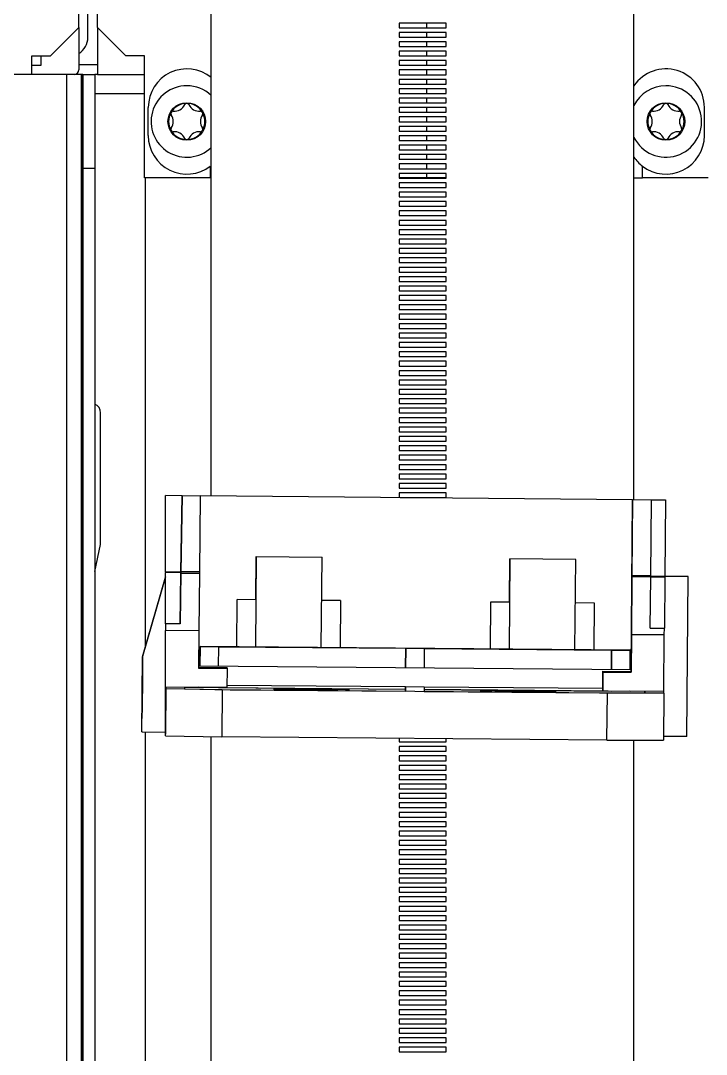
# Paper-space layout 'D' of a CAD drawing. Header units: inches. Extents: x 0 to 136, y 0 to 88.
# Drawn here: x 27.66 to 31.49, y 74.25 to 80.02 of the extents above; entities that cross this region are included whole.
import ezdxf

# ---------------------------------------------------------------- set-up
doc = ezdxf.new("R2010")
doc.units = ezdxf.units.IN
doc.header["$LTSCALE"] = 4
doc.header["$MEASUREMENT"] = 0

psp = doc.layouts.new('D')

# ---------------------------------------------------------------- linework, layer by layer
at = {"color": 7, "linetype": 'Continuous', "lineweight": 25}
for p, q in [((28.7199, 77.3692), (28.7199, 81.8923)), ((31.0821, 77.3486), (31.0821, 81.8923)), ((27.9798, 79.9858), (27.9798, 81.4031)), ((28.0847, 79.9858), (28.0847, 81.4031)), ((28.031, 79.9308), (28.031, 80.2191)), ((27.9798, 79.9858), (27.8223, 79.8283)), ((27.9798, 79.9858), (27.9798, 79.7496)), ((28.2422, 79.8283), (28.0847, 79.9858)), ((28.0847, 79.9858), (28.0847, 79.7233)), ((30.0323, 80.0109), (29.7698, 80.0109)), ((29.7698, 80.0109), (29.7698, 79.9847)), ((30.0323, 80.0109), (29.7698, 80.0109)), ((29.7698, 79.9847), (30.0323, 79.9847)), ((29.922, 80.0109), (29.922, 79.9847)), ((29.922, 80.0109), (29.922, 79.9847)), ((30.0323, 79.9847), (30.0323, 80.0109)), ((30.0323, 79.9584), (29.7698, 79.9584)), ((29.7698, 79.9584), (29.7698, 79.9322)), ((30.0323, 79.9584), (29.7698, 79.9584)), ((29.7698, 79.9322), (30.0323, 79.9322)), ((29.922, 79.9584), (29.922, 79.9322)), ((29.922, 79.9584), (29.922, 79.9322)), ((30.0323, 79.9322), (30.0323, 79.9584)), ((30.0323, 79.9059), (29.7698, 79.9059)), ((29.7698, 79.9059), (29.7698, 79.8797)), ((30.0323, 79.9059), (29.7698, 79.9059)), ((29.7698, 79.8797), (30.0323, 79.8797)), ((29.922, 79.9059), (29.922, 79.8797)), ((29.922, 79.9059), (29.922, 79.8797)), ((30.0323, 79.8797), (30.0323, 79.9059)), ((27.7173, 79.8283), (27.8223, 79.8283)), ((27.7173, 79.7233), (27.7173, 79.8283)), ((27.7698, 79.7758), (27.7698, 79.8283)), ((28.3472, 79.8283), (28.2422, 79.8283)), ((28.3472, 79.1459), (28.3472, 79.8283)), ((30.0323, 79.8534), (29.7698, 79.8534)), ((29.7698, 79.8534), (29.7698, 79.8272)), ((30.0323, 79.8534), (29.7698, 79.8534)), ((29.7698, 79.8272), (30.0323, 79.8272)), ((30.0323, 79.801), (29.7698, 79.801)), ((29.7698, 79.801), (29.7698, 79.7747)), ((30.0323, 79.801), (29.7698, 79.801)), ((29.922, 79.8534), (29.922, 79.8272)), ((29.922, 79.8534), (29.922, 79.8272)), ((29.922, 79.801), (29.922, 79.7747)), ((29.922, 79.801), (29.922, 79.7747)), ((30.0323, 79.8272), (30.0323, 79.8534)), ((30.0323, 79.7747), (30.0323, 79.801)), ((27.7173, 79.7758), (27.7698, 79.7758)), ((28.0847, 79.7771), (27.9798, 79.7771)), ((29.7698, 79.7747), (30.0323, 79.7747)), ((30.0323, 79.7485), (29.7698, 79.7485)), ((29.7698, 79.7485), (29.7698, 79.7222)), ((30.0323, 79.7485), (29.7698, 79.7485)), ((29.922, 79.7485), (29.922, 79.7222)), ((29.922, 79.7485), (29.922, 79.7222)), ((30.0323, 79.7222), (30.0323, 79.7485)), ((27.9124, 79.7233), (27.4957, 79.7233)), ((27.9124, 49.0252), (27.9124, 79.7233)), ((27.9957, 79.7233), (27.9124, 79.7233)), ((27.9957, 49.0252), (27.9957, 79.7233)), ((28.0024, 79.7233), (27.9957, 79.7233)), ((27.9957, 79.7233), (27.9957, 49.0252)), ((28.0024, 79.7233), (28.0024, 49.0252)), ((28.0024, 79.7233), (28.0701, 79.7233)), ((28.0701, 79.7233), (28.0701, 79.1984)), ((28.0847, 79.7233), (28.0701, 79.7233)), ((28.0847, 79.7233), (28.3472, 79.7233)), ((29.7698, 79.7222), (30.0323, 79.7222)), ((30.0323, 79.696), (29.7698, 79.696)), ((29.7698, 79.696), (29.7698, 79.6697)), ((30.0323, 79.696), (29.7698, 79.696)), ((29.922, 79.696), (29.922, 79.6697)), ((29.922, 79.696), (29.922, 79.6697)), ((30.0323, 79.6697), (30.0323, 79.696)), ((29.7698, 79.6697), (30.0323, 79.6697)), ((30.0323, 79.6435), (29.7698, 79.6435)), ((29.7698, 79.6435), (29.7698, 79.6172)), ((30.0323, 79.6435), (29.7698, 79.6435)), ((29.922, 79.6435), (29.922, 79.6172)), ((29.922, 79.6435), (29.922, 79.6172)), ((30.0323, 79.6172), (30.0323, 79.6435)), ((28.3472, 79.6158), (28.0701, 79.6158)), ((29.7698, 79.6172), (30.0323, 79.6172)), ((30.0323, 79.591), (29.7698, 79.591)), ((29.7698, 79.591), (29.7698, 79.5647)), ((30.0323, 79.591), (29.7698, 79.591)), ((29.922, 79.591), (29.922, 79.5647)), ((29.922, 79.591), (29.922, 79.5647)), ((30.0323, 79.5647), (30.0323, 79.591)), ((28.3682, 79.3821), (28.3682, 79.5396)), ((29.7698, 79.5647), (30.0323, 79.5647)), ((30.0323, 79.5385), (29.7698, 79.5385)), ((29.7698, 79.5385), (29.7698, 79.5122)), ((30.0323, 79.5385), (29.7698, 79.5385)), ((29.7698, 79.5122), (30.0323, 79.5122)), ((29.922, 79.5385), (29.922, 79.5122)), ((29.922, 79.5385), (29.922, 79.5122)), ((30.0323, 79.5122), (30.0323, 79.5385)), ((31.4758, 79.3821), (31.4758, 79.5396)), ((30.0323, 79.486), (29.7698, 79.486)), ((29.7698, 79.486), (29.7698, 79.4597)), ((30.0323, 79.486), (29.7698, 79.486)), ((29.7698, 79.4597), (30.0323, 79.4597)), ((29.922, 79.486), (29.922, 79.4597)), ((29.922, 79.486), (29.922, 79.4597)), ((30.0323, 79.4597), (30.0323, 79.486)), ((30.0323, 79.4335), (29.7698, 79.4335)), ((29.7698, 79.4335), (29.7698, 79.4073)), ((30.0323, 79.4335), (29.7698, 79.4335)), ((29.7698, 79.4073), (30.0323, 79.4073)), ((29.922, 79.4335), (29.922, 79.4073)), ((29.922, 79.4335), (29.922, 79.4073)), ((30.0323, 79.4073), (30.0323, 79.4335)), ((30.0323, 79.381), (29.7698, 79.381)), ((29.7698, 79.381), (29.7698, 79.3548)), ((30.0323, 79.381), (29.7698, 79.381)), ((29.7698, 79.3548), (30.0323, 79.3548)), ((29.922, 79.381), (29.922, 79.3548)), ((29.922, 79.381), (29.922, 79.3548)), ((30.0323, 79.3548), (30.0323, 79.381)), ((30.0323, 79.3285), (29.7698, 79.3285)), ((29.7698, 79.3285), (29.7698, 79.3023)), ((30.0323, 79.3285), (29.7698, 79.3285)), ((29.7698, 79.3023), (30.0323, 79.3023)), ((29.922, 79.3285), (29.922, 79.3023)), ((29.922, 79.3285), (29.922, 79.3023)), ((30.0323, 79.3023), (30.0323, 79.3285)), ((30.0323, 79.276), (29.7698, 79.276)), ((29.7698, 79.276), (29.7698, 79.2498)), ((30.0323, 79.276), (29.7698, 79.276)), ((29.7698, 79.2498), (30.0323, 79.2498)), ((30.0323, 79.2235), (29.7698, 79.2235)), ((29.7698, 79.2235), (29.7698, 79.1973)), ((30.0323, 79.2235), (29.7698, 79.2235)), ((29.922, 79.276), (29.922, 79.2498)), ((29.922, 79.276), (29.922, 79.2498)), ((29.922, 79.2235), (29.922, 79.1973)), ((29.922, 79.2235), (29.922, 79.1973)), ((30.0323, 79.2498), (30.0323, 79.276)), ((30.0323, 79.1973), (30.0323, 79.2235)), ((28.0701, 79.1984), (28.0024, 79.1984)), ((28.0024, 79.1984), (28.0024, 49.0147)), ((28.0701, 79.1984), (28.0701, 49.0147)), ((28.7147, 79.2115), (28.7147, 79.1459)), ((29.7698, 79.1973), (30.0323, 79.1973)), ((30.0323, 79.171), (29.7698, 79.171)), ((29.7698, 79.171), (29.7698, 79.1448)), ((30.0323, 79.171), (29.7698, 79.171)), ((29.922, 79.171), (29.922, 79.1459)), ((29.922, 79.171), (29.922, 79.1459)), ((30.0323, 79.1448), (30.0323, 79.171)), ((31.1294, 79.1459), (31.1294, 79.2115)), ((28.7147, 79.1459), (28.3472, 79.1459)), ((28.3525, 76.5269), (28.3525, 79.1459)), ((28.7199, 79.1459), (28.7147, 79.1459)), ((29.922, 79.1459), (29.7698, 79.1459)), ((29.7698, 79.1448), (30.0323, 79.1448)), ((30.0323, 79.1185), (29.7698, 79.1185)), ((29.7698, 79.1185), (29.7698, 79.0923)), ((30.0323, 79.1185), (29.7698, 79.1185)), ((30.0323, 79.1459), (29.922, 79.1459)), ((30.0323, 79.0923), (30.0323, 79.1185)), ((31.0821, 79.1459), (31.1294, 79.1459)), ((31.4968, 79.1459), (31.1294, 79.1459)), ((29.7698, 79.0923), (30.0323, 79.0923)), ((30.0323, 79.066), (29.7698, 79.066)), ((29.7698, 79.066), (29.7698, 79.0398)), ((30.0323, 79.066), (29.7698, 79.066)), ((30.0323, 79.0398), (30.0323, 79.066)), ((29.7698, 79.0398), (30.0323, 79.0398)), ((30.0323, 79.0136), (29.7698, 79.0136)), ((29.7698, 79.0136), (29.7698, 78.9873)), ((30.0323, 79.0136), (29.7698, 79.0136)), ((30.0323, 78.9873), (30.0323, 79.0136)), ((29.7698, 78.9873), (30.0323, 78.9873)), ((30.0323, 78.9611), (29.7698, 78.9611)), ((29.7698, 78.9611), (29.7698, 78.9348)), ((30.0323, 78.9611), (29.7698, 78.9611)), ((29.7698, 78.9348), (30.0323, 78.9348)), ((30.0323, 78.9348), (30.0323, 78.9611)), ((30.0323, 78.9086), (29.7698, 78.9086)), ((29.7698, 78.9086), (29.7698, 78.8823)), ((30.0323, 78.9086), (29.7698, 78.9086)), ((29.7698, 78.8823), (30.0323, 78.8823)), ((30.0323, 78.8823), (30.0323, 78.9086)), ((30.0323, 78.8561), (29.7698, 78.8561)), ((29.7698, 78.8561), (29.7698, 78.8298)), ((30.0323, 78.8561), (29.7698, 78.8561)), ((29.7698, 78.8298), (30.0323, 78.8298)), ((30.0323, 78.8298), (30.0323, 78.8561)), ((30.0323, 78.8036), (29.7698, 78.8036)), ((29.7698, 78.8036), (29.7698, 78.7773)), ((30.0323, 78.8036), (29.7698, 78.8036)), ((29.7698, 78.7773), (30.0323, 78.7773)), ((30.0323, 78.7773), (30.0323, 78.8036)), ((30.0323, 78.7511), (29.7698, 78.7511)), ((29.7698, 78.7511), (29.7698, 78.7248)), ((30.0323, 78.7511), (29.7698, 78.7511)), ((29.7698, 78.7248), (30.0323, 78.7248)), ((30.0323, 78.7248), (30.0323, 78.7511)), ((30.0323, 78.6986), (29.7698, 78.6986)), ((29.7698, 78.6986), (29.7698, 78.6723)), ((30.0323, 78.6986), (29.7698, 78.6986)), ((29.7698, 78.6723), (30.0323, 78.6723)), ((30.0323, 78.6461), (29.7698, 78.6461)), ((29.7698, 78.6461), (29.7698, 78.6199)), ((30.0323, 78.6461), (29.7698, 78.6461)), ((30.0323, 78.6723), (30.0323, 78.6986)), ((30.0323, 78.6199), (30.0323, 78.6461)), ((29.7698, 78.6199), (30.0323, 78.6199)), ((30.0323, 78.5936), (29.7698, 78.5936)), ((29.7698, 78.5936), (29.7698, 78.5674)), ((30.0323, 78.5936), (29.7698, 78.5936)), ((30.0323, 78.5674), (30.0323, 78.5936)), ((29.7698, 78.5674), (30.0323, 78.5674)), ((30.0323, 78.5411), (29.7698, 78.5411)), ((29.7698, 78.5411), (29.7698, 78.5149)), ((30.0323, 78.5411), (29.7698, 78.5411)), ((30.0323, 78.5149), (30.0323, 78.5411)), ((29.7698, 78.5149), (30.0323, 78.5149)), ((30.0323, 78.4886), (29.7698, 78.4886)), ((29.7698, 78.4886), (29.7698, 78.4624)), ((30.0323, 78.4886), (29.7698, 78.4886)), ((30.0323, 78.4624), (30.0323, 78.4886)), ((29.7698, 78.4624), (30.0323, 78.4624)), ((30.0323, 78.4361), (29.7698, 78.4361)), ((29.7698, 78.4361), (29.7698, 78.4099)), ((30.0323, 78.4361), (29.7698, 78.4361)), ((30.0323, 78.4099), (30.0323, 78.4361)), ((29.7698, 78.4099), (30.0323, 78.4099)), ((30.0323, 78.3836), (29.7698, 78.3836)), ((29.7698, 78.3836), (29.7698, 78.3574)), ((30.0323, 78.3836), (29.7698, 78.3836)), ((29.7698, 78.3574), (30.0323, 78.3574)), ((30.0323, 78.3574), (30.0323, 78.3836)), ((30.0323, 78.3311), (29.7698, 78.3311)), ((29.7698, 78.3311), (29.7698, 78.3049)), ((30.0323, 78.3311), (29.7698, 78.3311)), ((29.7698, 78.3049), (30.0323, 78.3049)), ((30.0323, 78.3049), (30.0323, 78.3311)), ((30.0323, 78.2786), (29.7698, 78.2786)), ((29.7698, 78.2786), (29.7698, 78.2524)), ((30.0323, 78.2786), (29.7698, 78.2786)), ((29.7698, 78.2524), (30.0323, 78.2524)), ((30.0323, 78.2524), (30.0323, 78.2786)), ((30.0323, 78.2262), (29.7698, 78.2262)), ((29.7698, 78.2262), (29.7698, 78.1999)), ((30.0323, 78.2262), (29.7698, 78.2262)), ((29.7698, 78.1999), (30.0323, 78.1999)), ((30.0323, 78.1999), (30.0323, 78.2262)), ((30.0323, 78.1737), (29.7698, 78.1737)), ((29.7698, 78.1737), (29.7698, 78.1474)), ((30.0323, 78.1737), (29.7698, 78.1737)), ((29.7698, 78.1474), (30.0323, 78.1474)), ((30.0323, 78.1474), (30.0323, 78.1737)), ((30.0323, 78.1212), (29.7698, 78.1212)), ((29.7698, 78.1212), (29.7698, 78.0949)), ((30.0323, 78.1212), (29.7698, 78.1212)), ((29.7698, 78.0949), (30.0323, 78.0949)), ((30.0323, 78.0687), (29.7698, 78.0687)), ((29.7698, 78.0687), (29.7698, 78.0424)), ((30.0323, 78.0687), (29.7698, 78.0687)), ((30.0323, 78.0949), (30.0323, 78.1212)), ((30.0323, 78.0424), (30.0323, 78.0687)), ((29.7698, 78.0424), (30.0323, 78.0424)), ((30.0323, 78.0162), (29.7698, 78.0162)), ((29.7698, 78.0162), (29.7698, 77.9899)), ((30.0323, 78.0162), (29.7698, 78.0162)), ((30.0323, 77.9899), (30.0323, 78.0162)), ((29.7698, 77.9899), (30.0323, 77.9899)), ((30.0323, 77.9637), (29.7698, 77.9637)), ((29.7698, 77.9637), (29.7698, 77.9374)), ((30.0323, 77.9637), (29.7698, 77.9637)), ((30.0323, 77.9374), (30.0323, 77.9637)), ((29.7698, 77.9374), (30.0323, 77.9374)), ((30.0323, 77.9112), (29.7698, 77.9112)), ((29.7698, 77.9112), (29.7698, 77.8849)), ((30.0323, 77.9112), (29.7698, 77.9112)), ((30.0323, 77.8849), (30.0323, 77.9112)), ((29.7698, 77.8849), (30.0323, 77.8849)), ((30.0323, 77.8587), (29.7698, 77.8587)), ((29.7698, 77.8587), (29.7698, 77.8325)), ((30.0323, 77.8587), (29.7698, 77.8587)), ((30.0323, 77.8325), (30.0323, 77.8587)), ((28.1019, 77.0987), (28.1019, 77.8336)), ((29.7698, 77.8325), (30.0323, 77.8325)), ((30.0323, 77.8062), (29.7698, 77.8062)), ((29.7698, 77.8062), (29.7698, 77.78)), ((30.0323, 77.8062), (29.7698, 77.8062)), ((29.7698, 77.78), (30.0323, 77.78)), ((30.0323, 77.78), (30.0323, 77.8062)), ((30.0323, 77.7537), (29.7698, 77.7537)), ((29.7698, 77.7537), (29.7698, 77.7275)), ((30.0323, 77.7537), (29.7698, 77.7537)), ((29.7698, 77.7275), (30.0323, 77.7275)), ((30.0323, 77.7275), (30.0323, 77.7537)), ((30.0323, 77.7012), (29.7698, 77.7012)), ((29.7698, 77.7012), (29.7698, 77.675)), ((30.0323, 77.7012), (29.7698, 77.7012)), ((29.7698, 77.675), (30.0323, 77.675)), ((30.0323, 77.675), (30.0323, 77.7012)), ((30.0323, 77.6487), (29.7698, 77.6487)), ((29.7698, 77.6487), (29.7698, 77.6225)), ((30.0323, 77.6487), (29.7698, 77.6487)), ((29.7698, 77.6225), (30.0323, 77.6225)), ((30.0323, 77.6225), (30.0323, 77.6487)), ((30.0323, 77.5962), (29.7698, 77.5962)), ((29.7698, 77.5962), (29.7698, 77.57)), ((30.0323, 77.5962), (29.7698, 77.5962)), ((29.7698, 77.57), (30.0323, 77.57)), ((30.0323, 77.57), (30.0323, 77.5962)), ((30.0323, 77.5437), (29.7698, 77.5437)), ((29.7698, 77.5437), (29.7698, 77.5175)), ((30.0323, 77.5437), (29.7698, 77.5437)), ((29.7698, 77.5175), (30.0323, 77.5175)), ((30.0323, 77.4912), (29.7698, 77.4912)), ((29.7698, 77.4912), (29.7698, 77.465)), ((30.0323, 77.4912), (29.7698, 77.4912)), ((30.0323, 77.5175), (30.0323, 77.5437)), ((30.0323, 77.465), (30.0323, 77.4912)), ((29.7698, 77.465), (30.0323, 77.465)), ((30.0323, 77.4388), (29.7698, 77.4388)), ((29.7698, 77.4388), (29.7698, 77.4125)), ((30.0323, 77.4388), (29.7698, 77.4388)), ((30.0323, 77.4125), (30.0323, 77.4388)), ((29.7698, 77.4125), (30.0323, 77.4125)), ((30.0323, 77.3863), (29.7698, 77.3863)), ((29.7698, 77.3863), (29.7698, 77.3601)), ((30.0323, 77.3863), (29.7698, 77.3863)), ((30.0323, 77.36), (30.0323, 77.3863)), ((28.4644, 77.3712), (28.4644, 77.3719)), ((28.5583, 77.3704), (28.4644, 77.3712)), ((28.4644, 76.9446), (28.4644, 77.3712)), ((28.5583, 77.3704), (28.5508, 76.9439)), ((28.5509, 76.9455), (28.5582, 77.369)), ((28.5582, 77.369), (28.5583, 77.3704)), ((28.6596, 77.3681), (28.5582, 77.369)), ((28.6559, 76.9446), (28.6596, 77.3681)), ((31.0742, 77.3482), (28.6596, 77.3693)), ((28.6596, 77.3681), (28.6596, 77.3693)), ((29.7759, 77.36), (30.0323, 77.36)), ((31.0659, 76.3972), (31.0742, 77.3482)), ((31.0742, 77.3471), (31.0705, 76.9235)), ((31.0742, 77.3471), (31.0742, 77.3482)), ((31.1792, 77.3462), (31.0742, 77.3471)), ((31.1755, 76.9226), (31.1792, 77.3462)), ((31.1792, 77.3475), (31.2579, 77.3468)), ((31.1792, 77.3462), (31.1792, 77.3475)), ((31.2579, 77.3468), (31.2542, 76.9203)), ((31.2579, 77.3468), (31.2579, 77.3475)), ((28.0701, 76.9463), (28.1019, 77.0987)), ((28.9716, 77.0301), (28.9672, 76.526)), ((28.9695, 76.7891), (28.9716, 77.0301)), ((28.9716, 77.0301), (29.339, 77.0268)), ((29.3346, 76.5228), (29.339, 77.0268)), ((30.3889, 77.0177), (30.3845, 76.5136)), ((30.3867, 76.7768), (30.3889, 77.0177)), ((30.7563, 77.0145), (30.3889, 77.0177)), ((30.7519, 76.5104), (30.7563, 77.0145)), ((28.4643, 76.9165), (28.3368, 76.4724)), ((28.3368, 76.4712), (28.4643, 76.9153)), ((28.4644, 76.9446), (28.4643, 76.9416)), ((28.5509, 76.9409), (28.4643, 76.9416)), ((28.4643, 76.6546), (28.4643, 76.9416)), ((28.5509, 76.9439), (28.4644, 76.9446)), ((28.5509, 76.9409), (28.5459, 76.6539)), ((28.546, 76.6539), (28.5508, 76.9386)), ((28.5508, 76.9386), (28.5509, 76.9409)), ((28.5508, 76.9386), (28.6558, 76.9377)), ((28.5509, 76.9439), (28.5509, 76.9455)), ((28.6559, 76.9446), (28.5509, 76.9455)), ((28.653, 76.615), (28.6558, 76.9377)), ((28.6558, 76.9377), (28.6559, 76.9446)), ((31.0704, 76.9166), (31.0676, 76.5939)), ((31.0705, 76.9235), (31.0704, 76.9166)), ((31.1754, 76.9157), (31.0704, 76.9166)), ((31.1755, 76.9226), (31.0705, 76.9235)), ((31.1729, 76.631), (31.1754, 76.9157)), ((31.1754, 76.918), (31.2542, 76.9173)), ((31.1754, 76.9157), (31.1754, 76.918)), ((31.1755, 76.921), (31.1755, 76.9226)), ((31.1755, 76.921), (31.2542, 76.9203)), ((31.2542, 76.9173), (31.2517, 76.6303)), ((31.2542, 76.9203), (31.2542, 76.9194)), ((31.3854, 76.9182), (31.2542, 76.9194)), ((31.3854, 76.917), (31.2542, 76.9182)), ((31.2542, 76.9182), (31.2542, 76.9173)), ((31.3776, 76.0247), (31.3854, 76.917)), ((31.3854, 76.917), (31.3854, 76.9182)), ((28.8622, 76.5269), (28.8645, 76.79)), ((28.9695, 76.7891), (28.8645, 76.79)), ((29.4419, 76.785), (29.3369, 76.7859)), ((29.4419, 76.785), (29.4396, 76.5219)), ((30.2795, 76.5145), (30.2818, 76.7777)), ((30.2818, 76.7777), (30.3867, 76.7768)), ((30.7542, 76.7735), (30.8592, 76.7726)), ((30.8592, 76.7726), (30.8569, 76.5095)), ((28.546, 76.6539), (28.4643, 76.6546)), ((28.4643, 76.6546), (28.4643, 76.6166)), ((31.1729, 76.631), (31.2517, 76.6303)), ((31.2514, 76.5923), (31.2517, 76.6303)), ((28.653, 76.615), (28.4643, 76.6166)), ((28.4643, 76.0392), (28.4643, 76.6166)), ((28.6512, 76.405), (28.653, 76.615)), ((31.0676, 76.5939), (31.0658, 76.3839)), ((31.2514, 76.5923), (31.0676, 76.5939)), ((31.2486, 76.2769), (31.2514, 76.5923)), ((28.6565, 76.4183), (28.6575, 76.5287)), ((28.6575, 76.5279), (28.6565, 76.4183)), ((28.6575, 76.5287), (28.6575, 76.5279)), ((31.0616, 76.5077), (28.6575, 76.5287)), ((28.6575, 76.5279), (28.7625, 76.527)), ((28.7615, 76.4173), (28.7625, 76.527)), ((28.7625, 76.527), (29.807, 76.5179)), ((29.8061, 76.4082), (29.807, 76.5179)), ((29.807, 76.5179), (29.8061, 76.4082)), ((29.807, 76.5179), (29.912, 76.517)), ((29.9111, 76.4073), (29.912, 76.517)), ((29.912, 76.517), (30.9566, 76.5078)), ((28.3331, 76.0513), (28.3368, 76.4712)), ((28.3368, 76.4724), (28.3352, 76.2887)), ((28.3368, 76.4724), (28.3368, 76.4712)), ((30.9556, 76.3982), (30.9566, 76.5078)), ((30.9566, 76.5078), (30.9557, 76.3982)), ((30.9566, 76.5078), (31.0616, 76.5069)), ((31.0606, 76.3973), (31.0616, 76.5069)), ((31.0616, 76.5077), (31.0616, 76.5069)), ((28.3363, 76.4224), (28.3363, 76.421)), ((28.3364, 76.4224), (28.3363, 76.4224)), ((28.3363, 76.421), (28.3363, 76.421)), ((28.8087, 76.4082), (28.6512, 76.4096)), ((28.8087, 76.4036), (28.6512, 76.405)), ((31.0659, 76.3972), (28.6513, 76.4183)), ((28.8087, 76.4036), (28.8078, 76.2987)), ((28.8087, 76.4082), (28.8087, 76.4036)), ((30.9074, 76.2849), (30.9084, 76.3899)), ((30.9083, 76.3853), (30.9074, 76.2803)), ((30.9084, 76.3899), (30.9083, 76.3853)), ((30.9083, 76.3853), (31.0658, 76.3839)), ((30.9084, 76.3899), (31.0658, 76.3885)), ((31.0658, 76.3885), (31.0658, 76.3839)), ((28.4642, 76.0291), (28.4665, 76.2916)), ((28.4666, 76.3012), (28.4643, 76.0387)), ((28.4666, 76.3012), (28.4665, 76.2916)), ((28.7814, 76.2861), (28.4665, 76.2916)), ((28.6555, 76.2995), (28.4666, 76.3012)), ((29.8051, 76.2884), (28.5715, 76.2991)), ((28.5715, 76.2991), (28.5715, 76.291)), ((28.5715, 76.291), (28.8249, 76.2866)), ((28.8078, 76.2987), (28.6503, 76.3)), ((28.6503, 76.2996), (28.6503, 76.3)), ((28.6555, 76.2995), (28.6555, 76.3)), ((28.6555, 76.2995), (28.6555, 76.3)), ((28.7605, 76.2991), (28.7605, 76.2984)), ((28.7605, 76.2984), (29.8051, 76.2893)), ((28.7814, 76.2861), (28.7791, 76.0236)), ((30.9336, 76.2673), (28.7814, 76.2861)), ((29.8052, 76.3021), (28.8079, 76.3108)), ((28.8249, 76.2866), (29.805, 76.2781)), ((29.0702, 76.2913), (29.0701, 76.2845)), ((29.4901, 76.2808), (29.4901, 76.2877)), ((29.805, 76.2781), (29.8051, 76.2884)), ((29.8051, 76.2884), (29.805, 76.2781)), ((29.8051, 76.2893), (29.8052, 76.3021)), ((29.8052, 76.3021), (29.8051, 76.2893)), ((29.9102, 76.3012), (29.8052, 76.3021)), ((29.9101, 76.2875), (29.91, 76.2771)), ((29.9102, 76.3012), (29.9101, 76.2884)), ((29.9101, 76.2884), (30.9547, 76.2793)), ((31.1436, 76.2767), (29.9101, 76.2875)), ((30.9075, 76.2925), (29.9102, 76.3012)), ((30.225, 76.2813), (30.2249, 76.2744)), ((30.9074, 76.2803), (30.9074, 76.2849)), ((30.9074, 76.2803), (31.0649, 76.279)), ((30.9546, 76.2799), (30.9546, 76.2793)), ((30.9547, 76.2793), (30.9547, 76.2799)), ((31.0596, 76.279), (31.0596, 76.2786)), ((31.2486, 76.2769), (31.0596, 76.2786)), ((31.0649, 76.279), (31.0649, 76.2785)), ((29.91, 76.2771), (30.8901, 76.2686)), ((30.6449, 76.2707), (30.6449, 76.2776)), ((30.8901, 76.2686), (31.1436, 76.2686)), ((30.9313, 76.0048), (30.9336, 76.2673)), ((31.2485, 76.2673), (30.9336, 76.2673)), ((31.1436, 76.2767), (31.1435, 76.2686)), ((31.1436, 76.2686), (31.1436, 76.2767)), ((31.2485, 76.2673), (31.2463, 76.0048)), ((31.2485, 76.2673), (31.2486, 76.2769)), ((28.3331, 76.054), (28.3344, 76.1944)), ((28.334, 76.1586), (28.3341, 76.16)), ((28.334, 76.1586), (28.334, 76.1586)), ((28.3331, 76.054), (28.3331, 76.0513)), ((28.3331, 76.0513), (28.4643, 76.0501)), ((28.3525, 49.6971), (28.3525, 76.0511)), ((28.4642, 76.0291), (28.4643, 76.0387)), ((28.4642, 76.0291), (28.7791, 76.0236)), ((28.7199, 48.6199), (28.7199, 76.0247)), ((30.9313, 76.0048), (28.7791, 76.0236)), ((29.7698, 76.015), (29.7698, 75.9952)), ((29.7698, 75.9952), (30.0323, 75.9952)), ((30.0323, 75.9952), (30.0323, 76.0127)), ((30.9313, 76.0048), (31.2463, 76.0048)), ((31.0821, 48.6199), (31.0821, 76.0048)), ((31.3776, 76.0247), (31.2464, 76.0259)), ((30.0323, 75.9689), (29.7698, 75.9689)), ((29.7698, 75.9689), (29.7698, 75.9427)), ((30.0323, 75.9689), (29.7698, 75.9689)), ((29.7698, 75.9427), (30.0323, 75.9427)), ((30.0323, 75.9427), (30.0323, 75.9689)), ((30.0323, 75.9164), (29.7698, 75.9164)), ((29.7698, 75.9164), (29.7698, 75.8902)), ((30.0323, 75.9164), (29.7698, 75.9164)), ((29.7698, 75.8902), (30.0323, 75.8902)), ((30.0323, 75.8902), (30.0323, 75.9164)), ((30.0323, 75.8639), (29.7698, 75.8639)), ((29.7698, 75.8639), (29.7698, 75.8377)), ((30.0323, 75.8639), (29.7698, 75.8639)), ((29.7698, 75.8377), (30.0323, 75.8377)), ((30.0323, 75.8377), (30.0323, 75.8639)), ((30.0323, 75.8115), (29.7698, 75.8115)), ((29.7698, 75.8115), (29.7698, 75.7852)), ((30.0323, 75.8115), (29.7698, 75.8115)), ((29.7698, 75.7852), (30.0323, 75.7852)), ((30.0323, 75.759), (29.7698, 75.759)), ((29.7698, 75.759), (29.7698, 75.7327)), ((30.0323, 75.759), (29.7698, 75.759)), ((30.0323, 75.7852), (30.0323, 75.8115)), ((30.0323, 75.7327), (30.0323, 75.759)), ((29.7698, 75.7327), (30.0323, 75.7327)), ((30.0323, 75.7065), (29.7698, 75.7065)), ((29.7698, 75.7065), (29.7698, 75.6802)), ((30.0323, 75.7065), (29.7698, 75.7065)), ((30.0323, 75.6802), (30.0323, 75.7065)), ((29.7698, 75.6802), (30.0323, 75.6802)), ((30.0323, 75.654), (29.7698, 75.654)), ((29.7698, 75.654), (29.7698, 75.6277)), ((30.0323, 75.654), (29.7698, 75.654)), ((30.0323, 75.6277), (30.0323, 75.654)), ((29.7698, 75.6277), (30.0323, 75.6277)), ((30.0323, 75.6015), (29.7698, 75.6015)), ((29.7698, 75.6015), (29.7698, 75.5752)), ((30.0323, 75.6015), (29.7698, 75.6015)), ((30.0323, 75.5752), (30.0323, 75.6015)), ((29.7698, 75.5752), (30.0323, 75.5752)), ((30.0323, 75.549), (29.7698, 75.549)), ((29.7698, 75.549), (29.7698, 75.5227)), ((30.0323, 75.549), (29.7698, 75.549)), ((30.0323, 75.5227), (30.0323, 75.549)), ((29.7698, 75.5227), (30.0323, 75.5227)), ((30.0323, 75.4965), (29.7698, 75.4965)), ((29.7698, 75.4965), (29.7698, 75.4702)), ((30.0323, 75.4965), (29.7698, 75.4965)), ((29.7698, 75.4702), (30.0323, 75.4702)), ((30.0323, 75.4702), (30.0323, 75.4965)), ((30.0323, 75.444), (29.7698, 75.444)), ((29.7698, 75.444), (29.7698, 75.4178)), ((30.0323, 75.444), (29.7698, 75.444)), ((29.7698, 75.4178), (30.0323, 75.4178)), ((30.0323, 75.4178), (30.0323, 75.444)), ((30.0323, 75.3915), (29.7698, 75.3915)), ((29.7698, 75.3915), (29.7698, 75.3653)), ((30.0323, 75.3915), (29.7698, 75.3915)), ((29.7698, 75.3653), (30.0323, 75.3653)), ((30.0323, 75.3653), (30.0323, 75.3915)), ((30.0323, 75.339), (29.7698, 75.339)), ((29.7698, 75.339), (29.7698, 75.3128)), ((30.0323, 75.339), (29.7698, 75.339)), ((29.7698, 75.3128), (30.0323, 75.3128)), ((30.0323, 75.3128), (30.0323, 75.339)), ((30.0323, 75.2865), (29.7698, 75.2865)), ((29.7698, 75.2865), (29.7698, 75.2603)), ((30.0323, 75.2865), (29.7698, 75.2865)), ((29.7698, 75.2603), (30.0323, 75.2603)), ((30.0323, 75.2603), (30.0323, 75.2865)), ((30.0323, 75.234), (29.7698, 75.234)), ((29.7698, 75.234), (29.7698, 75.2078)), ((30.0323, 75.234), (29.7698, 75.234)), ((29.7698, 75.2078), (30.0323, 75.2078)), ((30.0323, 75.1815), (29.7698, 75.1815)), ((29.7698, 75.1815), (29.7698, 75.1553)), ((30.0323, 75.1815), (29.7698, 75.1815)), ((30.0323, 75.2078), (30.0323, 75.234)), ((30.0323, 75.1553), (30.0323, 75.1815)), ((29.7698, 75.1553), (30.0323, 75.1553)), ((30.0323, 75.129), (29.7698, 75.129)), ((29.7698, 75.129), (29.7698, 75.1028)), ((30.0323, 75.129), (29.7698, 75.129)), ((30.0323, 75.1028), (30.0323, 75.129)), ((29.7698, 75.1028), (30.0323, 75.1028)), ((30.0323, 75.0765), (29.7698, 75.0765)), ((29.7698, 75.0765), (29.7698, 75.0503)), ((30.0323, 75.0765), (29.7698, 75.0765)), ((30.0323, 75.0503), (30.0323, 75.0765)), ((29.7698, 75.0503), (30.0323, 75.0503)), ((30.0323, 75.0241), (29.7698, 75.0241)), ((29.7698, 75.0241), (29.7698, 74.9978)), ((30.0323, 75.0241), (29.7698, 75.0241)), ((30.0323, 74.9978), (30.0323, 75.0241)), ((29.7698, 74.9978), (30.0323, 74.9978)), ((30.0323, 74.9716), (29.7698, 74.9716)), ((29.7698, 74.9716), (29.7698, 74.9453)), ((30.0323, 74.9716), (29.7698, 74.9716)), ((30.0323, 74.9453), (30.0323, 74.9716)), ((29.7698, 74.9453), (30.0323, 74.9453)), ((30.0323, 74.9191), (29.7698, 74.9191)), ((29.7698, 74.9191), (29.7698, 74.8928)), ((30.0323, 74.9191), (29.7698, 74.9191)), ((29.7698, 74.8928), (30.0323, 74.8928)), ((30.0323, 74.8928), (30.0323, 74.9191)), ((30.0323, 74.8666), (29.7698, 74.8666)), ((29.7698, 74.8666), (29.7698, 74.8403)), ((30.0323, 74.8666), (29.7698, 74.8666)), ((29.7698, 74.8403), (30.0323, 74.8403)), ((30.0323, 74.8403), (30.0323, 74.8666)), ((30.0323, 74.8141), (29.7698, 74.8141)), ((29.7698, 74.8141), (29.7698, 74.7878)), ((30.0323, 74.8141), (29.7698, 74.8141)), ((29.7698, 74.7878), (30.0323, 74.7878)), ((30.0323, 74.7878), (30.0323, 74.8141)), ((30.0323, 74.7616), (29.7698, 74.7616)), ((29.7698, 74.7616), (29.7698, 74.7353)), ((30.0323, 74.7616), (29.7698, 74.7616)), ((29.7698, 74.7353), (30.0323, 74.7353)), ((30.0323, 74.7353), (30.0323, 74.7616)), ((30.0323, 74.7091), (29.7698, 74.7091)), ((29.7698, 74.7091), (29.7698, 74.6828)), ((30.0323, 74.7091), (29.7698, 74.7091)), ((29.7698, 74.6828), (30.0323, 74.6828)), ((30.0323, 74.6828), (30.0323, 74.7091)), ((30.0323, 74.6566), (29.7698, 74.6566)), ((29.7698, 74.6566), (29.7698, 74.6304)), ((30.0323, 74.6566), (29.7698, 74.6566)), ((29.7698, 74.6304), (30.0323, 74.6304)), ((30.0323, 74.6041), (29.7698, 74.6041)), ((29.7698, 74.6041), (29.7698, 74.5779)), ((30.0323, 74.6041), (29.7698, 74.6041)), ((30.0323, 74.6304), (30.0323, 74.6566)), ((30.0323, 74.5779), (30.0323, 74.6041)), ((29.7698, 74.5779), (30.0323, 74.5779)), ((30.0323, 74.5516), (29.7698, 74.5516)), ((29.7698, 74.5516), (29.7698, 74.5254)), ((30.0323, 74.5516), (29.7698, 74.5516)), ((30.0323, 74.5254), (30.0323, 74.5516)), ((29.7698, 74.5254), (30.0323, 74.5254)), ((30.0323, 74.4991), (29.7698, 74.4991)), ((29.7698, 74.4991), (29.7698, 74.4729)), ((30.0323, 74.4991), (29.7698, 74.4991)), ((30.0323, 74.4729), (30.0323, 74.4991)), ((29.7698, 74.4729), (30.0323, 74.4729)), ((30.0323, 74.4466), (29.7698, 74.4466)), ((29.7698, 74.4466), (29.7698, 74.4204)), ((30.0323, 74.4466), (29.7698, 74.4466)), ((30.0323, 74.4204), (30.0323, 74.4466)), ((29.7698, 74.4204), (30.0323, 74.4204)), ((30.0323, 74.3941), (29.7698, 74.3941)), ((29.7698, 74.3941), (29.7698, 74.3679)), ((30.0323, 74.3941), (29.7698, 74.3941)), ((30.0323, 74.3679), (30.0323, 74.3941)), ((29.7698, 74.3679), (30.0323, 74.3679)), ((30.0323, 74.3416), (29.7698, 74.3416)), ((29.7698, 74.3416), (29.7698, 74.3154)), ((30.0323, 74.3416), (29.7698, 74.3416)), ((29.7698, 74.3154), (30.0323, 74.3154)), ((30.0323, 74.3154), (30.0323, 74.3416)), ((30.0323, 74.2891), (29.7698, 74.2891)), ((29.7698, 74.2891), (29.7698, 74.2629)), ((30.0323, 74.2891), (29.7698, 74.2891)), ((29.7698, 74.2629), (30.0323, 74.2629)), ((30.0323, 74.2629), (30.0323, 74.2891))]:
    psp.add_line(p, q, dxfattribs=at)
at = {"color": 7, "linetype": 'Continuous', "lineweight": 25, "flags": 128}
for points in [[(28.3363, 76.421), (28.3362, 76.4106), (28.336, 76.3818), (28.3356, 76.339), (28.3352, 76.2887), (28.3347, 76.2386), (28.3344, 76.1962), (28.3341, 76.1682), (28.334, 76.1586)], [(28.3341, 76.16), (28.3341, 76.1704), (28.3344, 76.1992), (28.3348, 76.242), (28.3352, 76.2923), (28.3356, 76.3425), (28.336, 76.3848), (28.3363, 76.4129), (28.3363, 76.4224)], [(31.0658, 76.3885), (31.0658, 76.3892), (31.0659, 76.3991), (31.0659, 76.3975), (31.0659, 76.3972)], [(28.3344, 76.1944), (28.3344, 76.204), (28.3345, 76.2145), (28.3346, 76.2257), (28.3347, 76.2375), (28.3348, 76.2499), (28.335, 76.2626), (28.3351, 76.2755), (28.3352, 76.2887)], [(29.0702, 76.2913), (29.0795, 76.2918), (29.1067, 76.292), (29.1492, 76.2921), (29.2034, 76.2919), (29.2645, 76.2915), (29.3269, 76.2909), (29.3851, 76.2902), (29.4341, 76.2894), (29.4693, 76.2886), (29.4878, 76.288), (29.4878, 76.2874), (29.4693, 76.2871), (29.4341, 76.2869), (29.3851, 76.287), (29.3269, 76.2873), (29.2644, 76.2878), (29.2034, 76.2885), (29.1492, 76.2892), (29.1067, 76.29), (29.0795, 76.2907), (29.0702, 76.2913)], [(29.3851, 76.2886), (29.3771, 76.289), (29.3544, 76.2895), (29.3203, 76.29), (29.2802, 76.2904), (29.24, 76.2907), (29.2059, 76.2908), (29.1832, 76.2907), (29.1752, 76.2904), (29.1832, 76.29), (29.2059, 76.2895), (29.24, 76.289), (29.2801, 76.2886), (29.3203, 76.2883), (29.3544, 76.2882), (29.3771, 76.2883), (29.3851, 76.2886)], [(30.225, 76.2813), (30.2343, 76.2817), (30.2615, 76.282), (30.3041, 76.282), (30.3583, 76.2818), (30.4193, 76.2814), (30.4817, 76.2808), (30.54, 76.2801), (30.5889, 76.2793), (30.6241, 76.2786), (30.6426, 76.2779), (30.6426, 76.2773), (30.6241, 76.277), (30.5889, 76.2768), (30.5399, 76.2769), (30.4817, 76.2772), (30.4193, 76.2777), (30.3582, 76.2784), (30.304, 76.2791), (30.2615, 76.2799), (30.2343, 76.2806), (30.225, 76.2813)], [(30.5399, 76.2785), (30.532, 76.2789), (30.5092, 76.2794), (30.4751, 76.2799), (30.435, 76.2803), (30.3948, 76.2806), (30.3607, 76.2807), (30.338, 76.2806), (30.33, 76.2803), (30.338, 76.2799), (30.3607, 76.2794), (30.3948, 76.2789), (30.435, 76.2785), (30.4751, 76.2782), (30.5092, 76.2781), (30.5319, 76.2782), (30.5399, 76.2785)]]:
    psp.add_lwpolyline(points, dxfattribs=at)
at = {"color": 7, "linetype": 'Continuous', "lineweight": 25}
for centre in [(28.5834, 79.4609), (31.2606, 79.4609)]:
    psp.add_circle(centre, 0.105, dxfattribs=at)
for centre, radius, start, end in [((27.926, 79.9308), 0.105, 300.79714, 0), ((27.9535, 79.7496), 0.0262, 270, 0), ((28.5834, 79.5396), 0.2152, 50.6433, 180), ((31.2606, 79.5396), 0.2152, 0, 146.02365), ((28.5834, 79.4609), 0.1995, 90, 313.17355), ((28.5834, 79.4609), 0.1995, 46.82645, 90), ((31.2606, 79.4609), 0.1995, 206.52535, 90), ((31.2606, 79.4609), 0.1995, 90, 153.47465), ((28.5834, 79.4609), 0.1013, 90, 150), ((28.5067, 79.5052), 0.0127, 86.23608, 150), ((28.5119, 79.5848), 0.0671, 266.23608, 333.76392), ((28.5834, 79.5495), 0.0127, 90, 153.76392), ((28.5834, 79.4609), 0.1013, 30, 90), ((28.5834, 79.5495), 0.0127, 26.23608, 90), ((28.655, 79.5848), 0.0671, 206.23608, 273.76392), ((28.6602, 79.5052), 0.0127, 30, 93.76392), ((31.2606, 79.4609), 0.1013, 90, 150), ((31.1838, 79.5052), 0.0127, 86.23608, 150), ((31.1891, 79.5848), 0.0671, 266.23608, 333.76392), ((31.2606, 79.5495), 0.0127, 90, 153.76392), ((31.2606, 79.4609), 0.1013, 30, 90), ((31.2606, 79.5495), 0.0127, 26.23608, 90), ((31.3321, 79.5848), 0.0671, 206.23608, 273.76392), ((31.3374, 79.5052), 0.0127, 30, 93.76392), ((28.5834, 79.4609), 0.1013, 150, 210), ((28.5067, 79.5052), 0.0127, 150, 213.76392), ((28.4404, 79.4609), 0.0671, 326.23608, 33.76392), ((28.7265, 79.4609), 0.0671, 146.23608, 213.76392), ((28.6602, 79.5052), 0.0127, 326.23608, 30), ((28.5834, 79.4609), 0.1013, 330, 30), ((31.2606, 79.4609), 0.1013, 150, 210), ((31.1838, 79.5052), 0.0127, 150, 213.76392), ((31.1175, 79.4609), 0.0671, 326.23608, 33.76392), ((31.4037, 79.4609), 0.0671, 146.23608, 213.76392), ((31.3374, 79.5052), 0.0127, 326.23608, 30), ((31.2606, 79.4609), 0.1013, 330, 30), ((28.5067, 79.4165), 0.0127, 146.23608, 210), ((28.5834, 79.4609), 0.1013, 210, 270), ((28.5067, 79.4165), 0.0127, 210, 273.76392), ((28.5119, 79.337), 0.0671, 26.23608, 93.76392), ((28.5834, 79.4609), 0.1013, 270, 330), ((28.655, 79.337), 0.0671, 86.23608, 153.76392), ((28.6602, 79.4165), 0.0127, 266.23608, 330), ((28.6602, 79.4165), 0.0127, 330, 33.76392), ((31.1838, 79.4165), 0.0127, 146.23608, 210), ((31.1838, 79.4165), 0.0127, 210, 273.76392), ((31.2606, 79.4609), 0.1013, 210, 270), ((31.1891, 79.337), 0.0671, 26.23608, 93.76392), ((31.2606, 79.4609), 0.1013, 270, 330), ((31.3321, 79.337), 0.0671, 86.23608, 153.76392), ((31.3374, 79.4165), 0.0127, 266.23608, 330), ((31.3374, 79.4165), 0.0127, 330, 33.76392), ((28.5834, 79.3821), 0.2152, 180, 307.57187), ((28.5834, 79.3722), 0.0127, 206.23608, 270), ((28.5834, 79.3722), 0.0127, 270, 333.76392), ((31.2606, 79.3821), 0.2152, 232.42813, 0), ((31.2606, 79.3722), 0.0127, 206.23608, 270), ((31.2606, 79.3722), 0.0127, 270, 333.76392), ((31.2606, 79.3821), 0.2152, 213.97635, 232.42813), ((28.0494, 77.8336), 0.0525, 0, 66.70284)]:
    psp.add_arc(centre, radius, start, end, dxfattribs=at)

doc.saveas('drawing.dxf')
